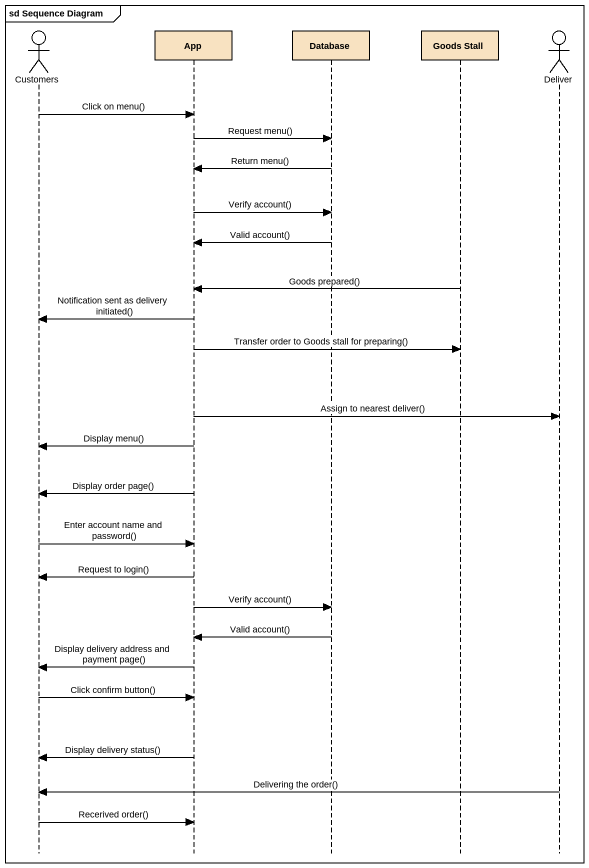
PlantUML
@startuml
mainframe sd Sequence Diagram
hide footbox
actor Customers
participant App #F8E2C1
participant "Database" as Database_ #F8E2C1
participant "Goods Stall" as Goods_Stall #F8E2C1
actor Deliver

Customers -> App : Click on menu()
App -> Database_ : Request menu()
Database_ -> App : Return menu()
App -> Database_ : Verify account()
Database_ -> App : Valid account()
Goods_Stall -> App : Goods prepared()
App -> Customers : Notification sent as delivery initiated()
App -> Goods_Stall : Transfer order to Goods stall for preparing()
App -> Deliver : Assign to nearest deliver()
App -> Customers : Display menu()
App -> Customers : Display order page()
Customers -> App : Enter account name and password()
App -> Customers : Request to login()
App -> Database_ : Verify account()
Database_ -> App : Valid account()
App -> Customers : Display delivery address and payment page()
Customers -> App : Click confirm button()
App -> Customers : Display delivery status()
Deliver -> Customers : Delivering the order()
Customers -> App : Recerived order()
@enduml
